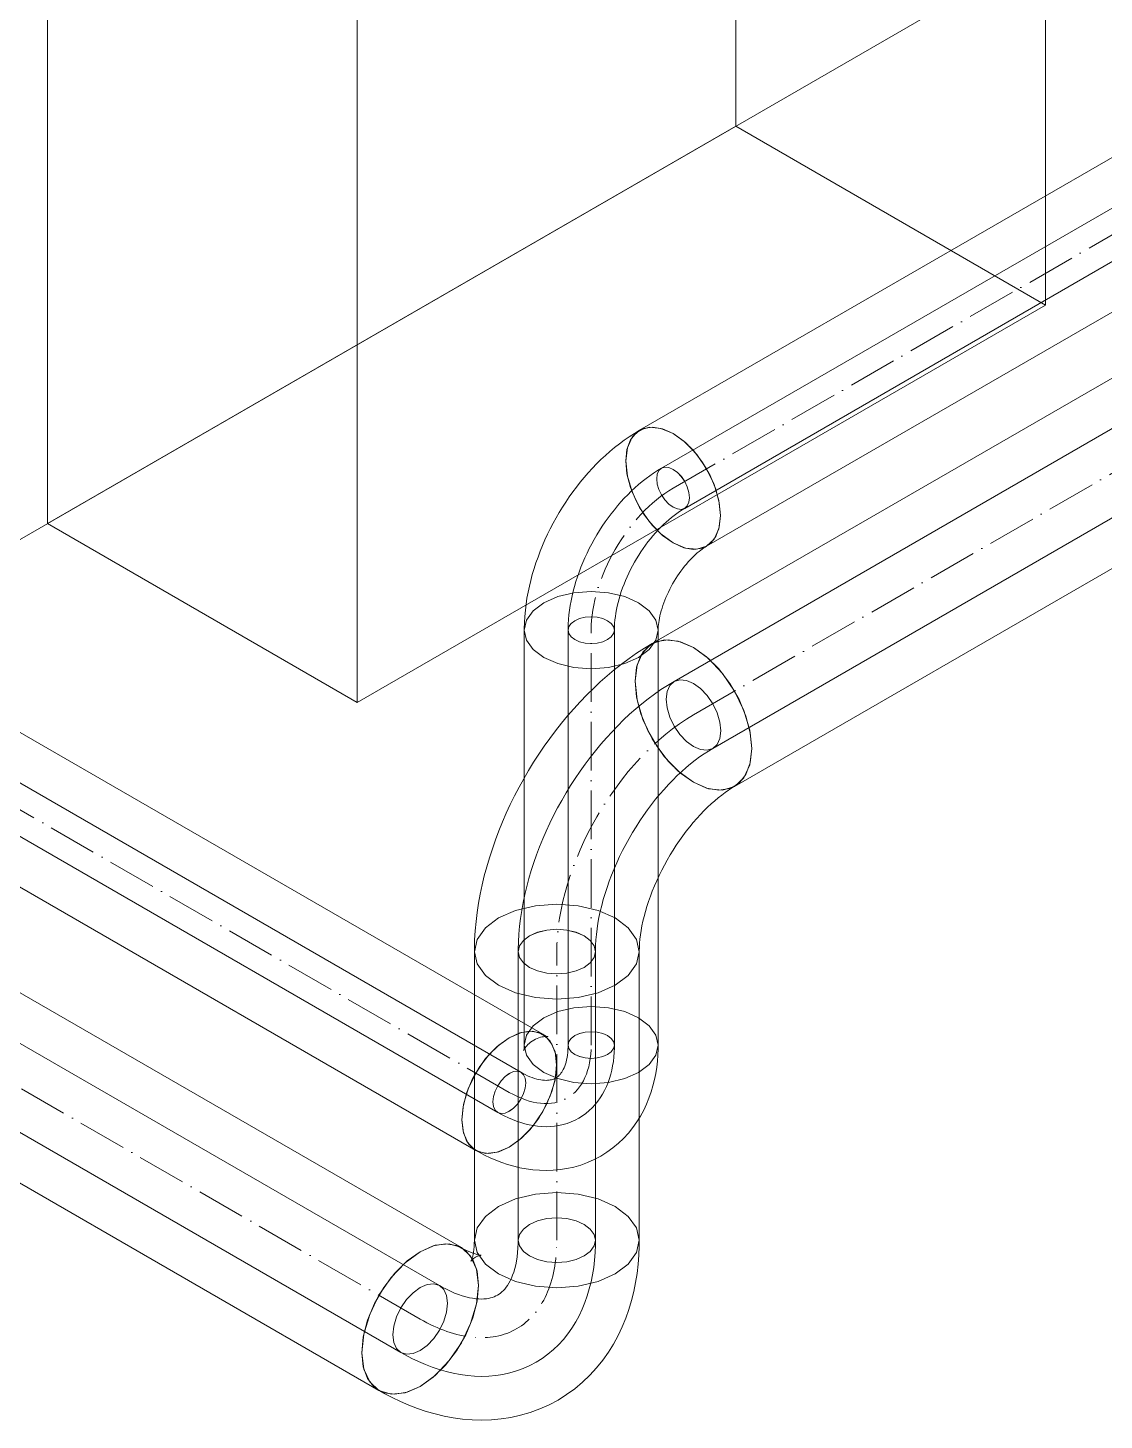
# Model space of a CAD drawing. Header units: millimetres. Extents: x -88595 to 880822, y -1054509 to -148035.
# Drawn here: x 380872.8 to 381094, y -315981.2 to -315695.2 of the extents above; entities that cross this region are included whole.
import ezdxf

# ---------------------------------------------------------------- set-up
doc = ezdxf.new("R2010")
doc.units = ezdxf.units.MM
doc.linetypes.add('$12$ADSK_Осевая', pattern=[14, 10, -2, 0, -2])
doc.linetypes.add('$13$ADSK_Осевая', pattern=[14, 10, -2, 0, -2])
for name, color, linetype, lineweight in [('Изоляция', 7, 'Continuous', 18), ('Оборудование', 7, 'Continuous', 18), ('Трубопровод', 7, 'Continuous', 18), ('Трубопроводы', 7, 'Continuous', 18)]:
    doc.layers.add(name, color=color, linetype=linetype, lineweight=lineweight)

# ---------------------------------------------------------------- blocks, each defined once
blk = doc.blocks.new('$0$ADSK_Канальный блок кондиционера1 - AD242MJERAB-3267365-В_ОВ3_3')
at = {"layer": 'Оборудование'}
for p, q in [((18448.83, 12254.2), (18448.83, 12458.32)), ((18512.47, 12217.46), (18512.47, 12421.58)), ((18307.41, 12376.67), (18307.41, 12172.55)), ((18371.05, 12135.81), (18371.05, 12339.93)), ((18510.35, 12289.72), (18017.5, 12005.17)), ((18307.41, 12172.55), (18448.83, 12254.2)), ((18448.83, 12254.2), (18512.47, 12217.46)), ((18512.47, 12217.46), (18371.05, 12135.81)), ((18371.05, 12135.81), (18307.41, 12172.55))]:
    blk.add_line(p, q, dxfattribs=at)
blk = doc.blocks.new('$0$ADSK_МедьПайка_Отвод-гнутая труба - Отвод _гнутая труба_-V80-В_ОВ3_3')
at = {"layer": 'Трубопроводы', "color": 190, "true_color": 0x8000ff}
for points in [[(26890.58, 7301.29, 0), (26889.77, 7300.8, 0), (26888.96, 7300.28, 0), (26888.17, 7299.73, 0), (26887.39, 7299.15, 0), (26886.62, 7298.55, 0), (26885.85, 7297.91, 0), (26885.11, 7297.25, 0), (26884.37, 7296.56, 0), (26883.64, 7295.84, 0), (26882.93, 7295.11, 0), (26882.24, 7294.35, 0), (26881.56, 7293.56, 0), (26880.89, 7292.76, 0), (26880.24, 7291.94, 0), (26879.61, 7291.1, 0), (26879, 7290.24, 0), (26878.41, 7289.36, 0), (26877.83, 7288.47, 0), (26877.28, 7287.57, 0), (26876.74, 7286.65, 0), (26876.23, 7285.72, 0), (26875.74, 7284.78, 0), (26875.27, 7283.83, 0), (26874.83, 7282.87, 0), (26874.41, 7281.9, 0), (26874.01, 7280.93, 0), (26873.64, 7279.96, 0), (26873.3, 7278.98, 0), (26872.98, 7278, 0), (26872.69, 7277.01, 0), (26872.43, 7276.03, 0), (26872.19, 7275.04, 0), (26871.99, 7274.06, 0), (26871.81, 7273.09, 0), (26871.66, 7272.11, 0), (26871.54, 7271.14, 0), (26871.45, 7270.18, 0), (26871.4, 7269.22, 0), (26871.37, 7268.27, 0), (26871.37, 7268.02, 0)], [(26892.96, 7293.28, 0), (26892.09, 7293.92, 0), (26891.28, 7294.77, 0), (26890.58, 7295.79, 0), (26890.04, 7296.91, 0), (26889.71, 7298.04, 0), (26889.59, 7299.11, 0), (26889.71, 7300.05, 0), (26890.04, 7300.79, 0), (26890.58, 7301.29, 0), (26891.28, 7301.5, 0), (26892.09, 7301.42, 0), (26892.96, 7301.05, 0)], [(26892.96, 7301.05, 0), (26893.83, 7300.42, 0), (26894.64, 7299.56, 0), (26895.34, 7298.54, 0), (26895.87, 7297.43, 0), (26896.21, 7296.3, 0), (26896.32, 7295.22, 0), (26896.21, 7294.28, 0), (26895.87, 7293.54, 0), (26895.34, 7293.05, 0), (26894.64, 7292.83, 0), (26893.83, 7292.91, 0), (26892.96, 7293.28, 0)], [(26895.34, 7293.05, 0), (26894.8, 7292.72, 0), (26894.26, 7292.37, 0), (26893.72, 7292, 0), (26893.17, 7291.59, 0), (26892.61, 7291.15, 0), (26892.06, 7290.69, 0), (26891.51, 7290.2, 0), (26890.96, 7289.69, 0), (26890.42, 7289.15, 0), (26889.88, 7288.59, 0), (26889.34, 7288.01, 0), (26888.82, 7287.4, 0), (26888.3, 7286.78, 0), (26887.79, 7286.14, 0), (26887.3, 7285.48, 0), (26886.82, 7284.8, 0), (26886.35, 7284.11, 0), (26885.89, 7283.4, 0), (26885.45, 7282.69, 0), (26885.03, 7281.96, 0), (26884.62, 7281.22, 0), (26884.23, 7280.48, 0), (26883.86, 7279.73, 0), (26883.51, 7278.97, 0), (26883.18, 7278.21, 0), (26882.87, 7277.45, 0), (26882.59, 7276.69, 0), (26882.32, 7275.93, 0), (26882.08, 7275.18, 0), (26881.85, 7274.43, 0), (26881.66, 7273.69, 0), (26881.48, 7272.95, 0), (26881.33, 7272.23, 0), (26881.2, 7271.51, 0), (26881.09, 7270.81, 0), (26881.01, 7270.13, 0), (26880.95, 7269.46, 0), (26880.91, 7268.81, 0), (26880.89, 7268.18, 0), (26880.89, 7268.02, 0)], [(26872.76, 7266.08, 0), (26872.01, 7266.64, 0), (26871.53, 7267.31, 0), (26871.37, 7268.02, 0), (26871.53, 7268.73, 0), (26872.01, 7269.39, 0), (26872.76, 7269.96, 0), (26873.75, 7270.4, 0), (26874.9, 7270.67, 0), (26876.13, 7270.77, 0), (26877.36, 7270.67, 0), (26878.51, 7270.4, 0), (26879.5, 7269.96, 0)], [(26879.5, 7269.96, 0), (26880.25, 7269.39, 0), (26880.73, 7268.73, 0), (26880.89, 7268.02, 0), (26880.73, 7267.31, 0), (26880.25, 7266.64, 0), (26879.5, 7266.08, 0), (26878.51, 7265.64, 0), (26877.36, 7265.36, 0), (26876.13, 7265.27, 0), (26874.9, 7265.36, 0), (26873.75, 7265.64, 0), (26872.76, 7266.08, 0)]]:
    blk.add_polyline3d(points, dxfattribs=at)
blk = doc.blocks.new('$0$ADSK_МедьПайка_Отвод-гнутая труба - Отвод _гнутая труба_-V81-В_ОВ3_3')
at = {"layer": 'Трубопроводы', "color": 134, "true_color": 0x00a6a6}
for points in [[(26882.55, 7263.59, 0), (26881.2, 7262.77, 0), (26879.86, 7261.91, 0), (26878.54, 7260.99, 0), (26877.23, 7260.02, 0), (26875.94, 7259.01, 0), (26874.67, 7257.95, 0), (26873.42, 7256.84, 0), (26872.19, 7255.69, 0), (26870.99, 7254.5, 0), (26869.8, 7253.27, 0), (26868.64, 7252, 0), (26867.51, 7250.7, 0), (26866.4, 7249.36, 0), (26865.32, 7247.99, 0), (26864.26, 7246.58, 0), (26863.24, 7245.15, 0), (26862.25, 7243.69, 0), (26861.29, 7242.2, 0), (26860.37, 7240.7, 0), (26859.48, 7239.16, 0), (26858.62, 7237.61, 0), (26857.8, 7236.04, 0), (26857.02, 7234.46, 0), (26856.28, 7232.86, 0), (26855.58, 7231.25, 0), (26854.92, 7229.63, 0), (26854.31, 7228, 0), (26853.73, 7226.37, 0), (26853.2, 7224.73, 0), (26852.72, 7223.09, 0), (26852.28, 7221.45, 0), (26851.88, 7219.81, 0), (26851.54, 7218.17, 0), (26851.24, 7216.54, 0), (26850.99, 7214.91, 0), (26850.8, 7213.3, 0), (26850.65, 7211.69, 0), (26850.56, 7210.09, 0), (26850.51, 7208.51, 0), (26850.51, 7208.09, 0)], [(26886.52, 7250.23, 0), (26885.07, 7251.29, 0), (26883.72, 7252.72, 0), (26882.55, 7254.42, 0), (26881.66, 7256.28, 0), (26881.1, 7258.16, 0), (26880.91, 7259.95, 0), (26881.1, 7261.52, 0), (26881.66, 7262.76, 0), (26882.55, 7263.59, 0), (26883.72, 7263.95, 0), (26885.07, 7263.81, 0), (26886.52, 7263.19, 0)], [(26886.52, 7263.19, 0), (26887.98, 7262.13, 0), (26889.33, 7260.7, 0), (26890.49, 7259, 0), (26891.39, 7257.14, 0), (26891.95, 7255.26, 0), (26892.14, 7253.47, 0), (26891.95, 7251.9, 0), (26891.39, 7250.66, 0), (26890.49, 7249.83, 0), (26889.33, 7249.47, 0), (26887.98, 7249.61, 0), (26886.52, 7250.23, 0)], [(26890.49, 7249.83, 0), (26889.6, 7249.3, 0), (26888.7, 7248.71, 0), (26887.79, 7248.08, 0), (26886.87, 7247.4, 0), (26885.95, 7246.68, 0), (26885.03, 7245.91, 0), (26884.11, 7245.09, 0), (26883.19, 7244.24, 0), (26882.28, 7243.34, 0), (26881.38, 7242.41, 0), (26880.49, 7241.43, 0), (26879.61, 7240.43, 0), (26878.75, 7239.38, 0), (26877.91, 7238.31, 0), (26877.08, 7237.21, 0), (26876.28, 7236.08, 0), (26875.49, 7234.93, 0), (26874.73, 7233.75, 0), (26874, 7232.55, 0), (26873.3, 7231.34, 0), (26872.62, 7230.11, 0), (26871.97, 7228.87, 0), (26871.35, 7227.62, 0), (26870.77, 7226.36, 0), (26870.22, 7225.09, 0), (26869.7, 7223.82, 0), (26869.22, 7222.55, 0), (26868.78, 7221.29, 0), (26868.37, 7220.03, 0), (26868, 7218.78, 0), (26867.67, 7217.54, 0), (26867.38, 7216.32, 0), (26867.12, 7215.11, 0), (26866.9, 7213.92, 0), (26866.73, 7212.75, 0), (26866.59, 7211.61, 0), (26866.48, 7210.5, 0), (26866.42, 7209.41, 0), (26866.39, 7208.36, 0), (26866.39, 7208.09, 0)], [(26852.84, 7204.85, 0), (26851.58, 7205.8, 0), (26850.78, 7206.9, 0), (26850.51, 7208.09, 0), (26850.78, 7209.27, 0), (26851.58, 7210.38, 0), (26852.84, 7211.33, 0), (26854.48, 7212.06, 0), (26856.4, 7212.52, 0), (26858.45, 7212.67, 0), (26860.51, 7212.52, 0), (26862.42, 7212.06, 0), (26864.07, 7211.33, 0)], [(26864.07, 7211.33, 0), (26865.33, 7210.38, 0), (26866.12, 7209.27, 0), (26866.39, 7208.09, 0), (26866.12, 7206.9, 0), (26865.33, 7205.8, 0), (26864.07, 7204.85, 0), (26862.42, 7204.12, 0), (26860.51, 7203.66, 0), (26858.45, 7203.5, 0), (26856.4, 7203.66, 0), (26854.48, 7204.12, 0), (26852.84, 7204.85, 0)]]:
    blk.add_polyline3d(points, dxfattribs=at)
blk = doc.blocks.new('$0$ADSK_МедьПайка_Отвод-гнутая труба - Отвод _гнутая труба_-V82-В_ОВ3_3')
at = {"layer": 'Трубопроводы', "color": 190, "true_color": 0x8000ff}
for points in [[(22891.75, 14708.74, 0), (22891, 14708.17, 0), (22890.52, 14707.5, 0), (22890.36, 14706.79, 0), (22890.52, 14706.08, 0), (22891, 14705.42, 0), (22891.75, 14704.85, 0), (22892.74, 14704.41, 0), (22893.89, 14704.14, 0), (22895.12, 14704.04, 0), (22896.35, 14704.14, 0), (22897.5, 14704.41, 0), (22898.48, 14704.85, 0)], [(22898.48, 14704.85, 0), (22899.24, 14705.42, 0), (22899.72, 14706.08, 0), (22899.88, 14706.79, 0), (22899.72, 14707.5, 0), (22899.24, 14708.17, 0), (22898.48, 14708.74, 0), (22897.5, 14709.17, 0), (22896.35, 14709.45, 0), (22895.12, 14709.54, 0), (22893.89, 14709.45, 0), (22892.74, 14709.17, 0), (22891.75, 14708.74, 0)], [(22887.81, 14700.02, 0), (22888, 14700.14, 0), (22888.18, 14700.27, 0), (22888.36, 14700.42, 0), (22888.53, 14700.58, 0), (22888.7, 14700.77, 0), (22888.88, 14700.99, 0), (22889.05, 14701.23, 0), (22889.21, 14701.5, 0), (22889.37, 14701.79, 0), (22889.53, 14702.12, 0), (22889.67, 14702.48, 0), (22889.81, 14702.87, 0), (22889.94, 14703.29, 0), (22890.05, 14703.74, 0), (22890.14, 14704.22, 0), (22890.22, 14704.72, 0), (22890.29, 14705.26, 0), (22890.33, 14705.82, 0), (22890.35, 14706.41, 0), (22890.36, 14706.79, 0)], [(22892.57, 14691.77, 0), (22893.31, 14692.24, 0), (22894.03, 14692.76, 0), (22894.7, 14693.32, 0), (22895.33, 14693.93, 0), (22895.93, 14694.57, 0), (22896.48, 14695.25, 0), (22896.98, 14695.97, 0), (22897.44, 14696.71, 0), (22897.86, 14697.49, 0), (22898.24, 14698.28, 0), (22898.57, 14699.1, 0), (22898.87, 14699.93, 0), (22899.12, 14700.78, 0), (22899.34, 14701.65, 0), (22899.51, 14702.54, 0), (22899.66, 14703.43, 0), (22899.76, 14704.34, 0), (22899.83, 14705.26, 0), (22899.87, 14706.2, 0), (22899.88, 14706.79, 0)], [(22878.29, 14693.19, 0), (22877.42, 14692.82, 0), (22876.61, 14692.74, 0), (22875.91, 14692.95, 0), (22875.37, 14693.45, 0), (22875.04, 14694.19, 0), (22874.92, 14695.13, 0), (22875.04, 14696.2, 0), (22875.37, 14697.34, 0), (22875.91, 14698.45, 0), (22876.61, 14699.47, 0), (22877.42, 14700.33, 0), (22878.29, 14700.96, 0)], [(22878.29, 14700.96, 0), (22879.16, 14701.33, 0), (22879.97, 14701.41, 0), (22880.67, 14701.2, 0), (22881.2, 14700.7, 0), (22881.54, 14699.96, 0), (22881.65, 14699.02, 0), (22881.54, 14697.95, 0), (22881.2, 14696.82, 0), (22880.67, 14695.7, 0), (22879.97, 14694.68, 0), (22879.16, 14693.82, 0), (22878.29, 14693.19, 0)], [(22887.81, 14700.02, 0), (22887.61, 14699.92, 0), (22887.41, 14699.82, 0), (22887.19, 14699.74, 0), (22886.96, 14699.68, 0), (22886.71, 14699.62, 0), (22886.44, 14699.58, 0), (22886.14, 14699.55, 0), (22885.83, 14699.54, 0), (22885.49, 14699.55, 0), (22885.13, 14699.58, 0), (22884.75, 14699.63, 0), (22884.34, 14699.71, 0), (22883.92, 14699.81, 0), (22883.47, 14699.94, 0), (22883.01, 14700.1, 0), (22882.53, 14700.28, 0), (22882.03, 14700.49, 0), (22881.52, 14700.74, 0), (22881, 14701.01, 0), (22880.67, 14701.2, 0)], [(22892.57, 14691.77, 0), (22891.79, 14691.36, 0), (22890.99, 14691, 0), (22890.17, 14690.7, 0), (22889.32, 14690.45, 0), (22888.47, 14690.27, 0), (22887.6, 14690.13, 0), (22886.73, 14690.05, 0), (22885.85, 14690.02, 0), (22884.98, 14690.05, 0), (22884.1, 14690.12, 0), (22883.23, 14690.24, 0), (22882.36, 14690.4, 0), (22881.49, 14690.6, 0), (22880.63, 14690.85, 0), (22879.78, 14691.14, 0), (22878.93, 14691.47, 0), (22878.09, 14691.83, 0), (22877.25, 14692.23, 0), (22876.43, 14692.66, 0), (22875.91, 14692.95, 0)]]:
    blk.add_polyline3d(points, dxfattribs=at)
blk = doc.blocks.new('$0$ADSK_МедьПайка_Отвод-гнутая труба - Отвод _гнутая труба_-V83-В_ОВ3_3')
at = {"layer": 'Трубопроводы', "color": 134, "true_color": 0x00a6a6}
for points in [[(22822.95, 14704.29, 0), (22824.21, 14705.23, 0), (22825.01, 14706.34, 0), (22825.28, 14707.53, 0), (22825.01, 14708.71, 0), (22824.21, 14709.82, 0), (22822.95, 14710.77, 0), (22821.31, 14711.5, 0), (22819.39, 14711.95, 0), (22817.34, 14712.11, 0), (22815.28, 14711.95, 0), (22813.37, 14711.5, 0), (22811.72, 14710.77, 0)], [(22811.72, 14710.77, 0), (22810.46, 14709.82, 0), (22809.67, 14708.71, 0), (22809.4, 14707.53, 0), (22809.67, 14706.34, 0), (22810.46, 14705.23, 0), (22811.72, 14704.29, 0), (22813.37, 14703.56, 0), (22815.28, 14703.1, 0), (22817.34, 14702.94, 0), (22819.39, 14703.1, 0), (22821.31, 14703.56, 0), (22822.95, 14704.29, 0)], [(22805.14, 14696.23, 0), (22805.46, 14696.42, 0), (22805.76, 14696.64, 0), (22806.06, 14696.89, 0), (22806.35, 14697.17, 0), (22806.64, 14697.49, 0), (22806.92, 14697.84, 0), (22807.21, 14698.24, 0), (22807.48, 14698.69, 0), (22807.75, 14699.19, 0), (22808.01, 14699.73, 0), (22808.26, 14700.33, 0), (22808.48, 14700.98, 0), (22808.69, 14701.68, 0), (22808.88, 14702.43, 0), (22809.04, 14703.23, 0), (22809.17, 14704.08, 0), (22809.28, 14704.97, 0), (22809.35, 14705.91, 0), (22809.39, 14706.89, 0), (22809.4, 14707.53, 0)], [(22813.08, 14682.48, 0), (22814.33, 14683.25, 0), (22815.51, 14684.11, 0), (22816.64, 14685.05, 0), (22817.7, 14686.06, 0), (22818.69, 14687.14, 0), (22819.6, 14688.28, 0), (22820.45, 14689.47, 0), (22821.22, 14690.72, 0), (22821.92, 14692, 0), (22822.54, 14693.33, 0), (22823.1, 14694.69, 0), (22823.59, 14696.08, 0), (22824.01, 14697.51, 0), (22824.37, 14698.95, 0), (22824.67, 14700.43, 0), (22824.91, 14701.93, 0), (22825.08, 14703.44, 0), (22825.2, 14704.98, 0), (22825.27, 14706.53, 0), (22825.28, 14707.53, 0)], [(22789.26, 14684.84, 0), (22787.81, 14684.22, 0), (22786.46, 14684.08, 0), (22785.29, 14684.44, 0), (22784.4, 14685.27, 0), (22783.84, 14686.51, 0), (22783.65, 14688.08, 0), (22783.84, 14689.87, 0), (22784.4, 14691.75, 0), (22785.29, 14693.61, 0), (22786.46, 14695.31, 0), (22787.81, 14696.74, 0), (22789.26, 14697.8, 0)], [(22789.26, 14697.8, 0), (22790.72, 14698.42, 0), (22792.07, 14698.55, 0), (22793.23, 14698.2, 0), (22794.13, 14697.37, 0), (22794.69, 14696.13, 0), (22794.88, 14694.56, 0), (22794.69, 14692.77, 0), (22794.13, 14690.89, 0), (22793.23, 14689.03, 0), (22792.07, 14687.33, 0), (22790.72, 14685.9, 0), (22789.26, 14684.84, 0)], [(22805.14, 14696.23, 0), (22804.82, 14696.06, 0), (22804.48, 14695.9, 0), (22804.11, 14695.77, 0), (22803.73, 14695.66, 0), (22803.31, 14695.56, 0), (22802.86, 14695.49, 0), (22802.37, 14695.45, 0), (22801.84, 14695.43, 0), (22801.28, 14695.45, 0), (22800.68, 14695.5, 0), (22800.04, 14695.58, 0), (22799.36, 14695.71, 0), (22798.65, 14695.88, 0), (22797.91, 14696.1, 0), (22797.13, 14696.36, 0), (22796.33, 14696.66, 0), (22795.51, 14697.02, 0), (22794.66, 14697.43, 0), (22793.79, 14697.88, 0), (22793.23, 14698.2, 0)], [(22813.08, 14682.48, 0), (22811.79, 14681.79, 0), (22810.45, 14681.19, 0), (22809.08, 14680.69, 0), (22807.67, 14680.28, 0), (22806.24, 14679.96, 0), (22804.8, 14679.73, 0), (22803.34, 14679.6, 0), (22801.88, 14679.55, 0), (22800.42, 14679.59, 0), (22798.96, 14679.71, 0), (22797.5, 14679.91, 0), (22796.05, 14680.18, 0), (22794.6, 14680.53, 0), (22793.17, 14680.94, 0), (22791.74, 14681.42, 0), (22790.33, 14681.96, 0), (22788.93, 14682.57, 0), (22787.54, 14683.23, 0), (22786.16, 14683.96, 0), (22785.29, 14684.44, 0)]]:
    blk.add_polyline3d(points, dxfattribs=at)

msp = doc.modelspace()

# ---------------------------------------------------------------- linework, layer by layer
at = {"layer": 'Изоляция', "color": 190, "true_color": 0x8000ff}
for p, q in [((382048.84, -315171.44), (380998.54, -315777.83)), ((381012.3, -315801.66), (382063.2, -315194.92)), ((380978.64, -315901.93), (380766.37, -315779.38)), ((380752.61, -315803.21), (380964.88, -315925.77)), ((380974.83, -315818.89), (380974.83, -315904.13)), ((381002.35, -315904.13), (381002.35, -315818.89))]:
    msp.add_line(p, q, dxfattribs=at)
at = {"layer": 'Изоляция', "color": 134, "true_color": 0x00a6a6}
for p, q in [((382121.06, -315175.06), (381001.12, -315821.65)), ((381018.06, -315851), (382139.59, -315203.48)), ((380961.92, -315945.76), (380717.76, -315804.79)), ((380700.82, -315834.13), (380944.98, -315975.1)), ((380964.58, -315884.95), (380964.58, -315944.22)), ((380998.46, -315944.22), (380998.46, -315884.95))]:
    msp.add_line(p, q, dxfattribs=at)
at = {"layer": 'Изоляция', "color": 190, "true_color": 0x8000ff}
for points in [[(380995.69, -315784.13, 0), (380995.94, -315781.77, 0), (380996.66, -315779.81, 0), (380997.82, -315778.35, 0), (380999.36, -315777.46, 0), (381001.2, -315777.18, 0), (381003.26, -315777.54, 0), (381005.42, -315778.51, 0)], [(381005.42, -315778.51, 0), (381002.9, -315777.44, 0), (381000.56, -315777.21, 0), (380998.54, -315777.83, 0), (380997, -315779.26, 0), (380996.02, -315781.41, 0), (380995.69, -315784.13, 0)], [(380998.54, -315777.83, 0), (380997.47, -315778.47, 0), (380996.42, -315779.15, 0), (380995.39, -315779.86, 0), (380994.39, -315780.6, 0), (380993.41, -315781.38, 0), (380992.45, -315782.18, 0), (380991.51, -315783.01, 0), (380990.6, -315783.86, 0), (380989.71, -315784.74, 0), (380988.84, -315785.65, 0), (380987.99, -315786.57, 0), (380987.16, -315787.52, 0), (380986.35, -315788.5, 0), (380985.57, -315789.49, 0), (380984.81, -315790.5, 0), (380984.08, -315791.53, 0), (380983.37, -315792.58, 0), (380982.68, -315793.65, 0), (380982.01, -315794.73, 0), (380981.38, -315795.83, 0), (380980.76, -315796.94, 0), (380980.18, -315798.07, 0), (380979.62, -315799.2, 0), (380979.08, -315800.35, 0), (380978.58, -315801.51, 0), (380978.1, -315802.69, 0), (380977.66, -315803.87, 0), (380977.24, -315805.06, 0), (380976.85, -315806.25, 0), (380976.49, -315807.46, 0), (380976.17, -315808.67, 0), (380975.88, -315809.89, 0), (380975.62, -315811.11, 0), (380975.39, -315812.34, 0), (380975.21, -315813.57, 0), (380975.06, -315814.81, 0), (380974.94, -315816.06, 0), (380974.87, -315817.3, 0), (380974.84, -315818.55, 0), (380974.83, -315818.89, 0)], [(381015.15, -315795.36, 0), (381014.82, -315792.26, 0), (381013.85, -315788.99, 0), (381012.3, -315785.77, 0), (381010.29, -315782.82, 0), (381007.94, -315780.35, 0), (381005.42, -315778.51, 0)], [(381005.42, -315778.51, 0), (381007.59, -315780.04, 0), (381009.65, -315782.06, 0), (381011.49, -315784.46, 0), (381013.03, -315787.13, 0), (381014.19, -315789.93, 0), (381014.91, -315792.72, 0), (381015.15, -315795.36, 0)], [(380995.69, -315784.13, 0), (380996.02, -315787.23, 0), (380997, -315790.5, 0), (380998.54, -315793.72, 0), (381000.56, -315796.66, 0), (381002.9, -315799.14, 0), (381005.42, -315800.98, 0)], [(381005.42, -315800.98, 0), (381003.26, -315799.45, 0), (381001.2, -315797.43, 0), (380999.35, -315795.02, 0), (380997.81, -315792.35, 0), (380996.66, -315789.56, 0), (380995.94, -315786.77, 0), (380995.69, -315784.13, 0)], [(381005.42, -315800.98, 0), (381007.94, -315802.05, 0), (381010.29, -315802.28, 0), (381012.3, -315801.66, 0), (381013.85, -315800.23, 0), (381014.82, -315798.08, 0), (381015.15, -315795.36, 0)], [(381015.15, -315795.36, 0), (381014.91, -315797.72, 0), (381014.19, -315799.68, 0), (381013.03, -315801.14, 0), (381011.49, -315802.03, 0), (381009.64, -315802.3, 0), (381007.59, -315801.95, 0), (381005.42, -315800.98, 0)], [(381012.3, -315801.66, 0), (381012.03, -315801.82, 0), (381011.74, -315802.01, 0), (381011.42, -315802.23, 0), (381011.09, -315802.48, 0), (381010.75, -315802.75, 0), (381010.39, -315803.04, 0), (381010.03, -315803.37, 0), (381009.66, -315803.71, 0), (381009.28, -315804.08, 0), (381008.9, -315804.48, 0), (381008.52, -315804.89, 0), (381008.14, -315805.33, 0), (381007.77, -315805.78, 0), (381007.39, -315806.26, 0), (381007.03, -315806.75, 0), (381006.67, -315807.25, 0), (381006.32, -315807.77, 0), (381005.97, -315808.3, 0), (381005.64, -315808.84, 0), (381005.32, -315809.39, 0), (381005.02, -315809.94, 0), (381004.73, -315810.5, 0), (381004.45, -315811.06, 0), (381004.19, -315811.63, 0), (381003.94, -315812.19, 0), (381003.72, -315812.75, 0), (381003.51, -315813.31, 0), (381003.31, -315813.86, 0), (381003.14, -315814.4, 0), (381002.98, -315814.92, 0), (381002.84, -315815.44, 0), (381002.72, -315815.94, 0), (381002.62, -315816.42, 0), (381002.54, -315816.88, 0), (381002.47, -315817.32, 0), (381002.42, -315817.74, 0), (381002.38, -315818.13, 0), (381002.36, -315818.48, 0), (381002.35, -315818.81, 0), (381002.35, -315818.89, 0)], [(380998.32, -315813.28, 0), (380995.47, -315812.01, 0), (380992.15, -315811.22, 0), (380988.59, -315810.95, 0), (380985.03, -315811.22, 0), (380981.71, -315812.01, 0), (380978.86, -315813.28, 0)], [(380978.86, -315813.28, 0), (380981.71, -315812.01, 0), (380985.03, -315811.22, 0), (380988.59, -315810.95, 0), (380992.15, -315811.22, 0), (380995.47, -315812.01, 0), (380998.32, -315813.28, 0)], [(380978.86, -315813.28, 0), (380976.68, -315814.92, 0), (380975.3, -315816.84, 0), (380974.83, -315818.89, 0), (380975.3, -315820.95, 0), (380976.68, -315822.86, 0), (380978.86, -315824.51, 0)], [(380978.86, -315824.51, 0), (380976.68, -315822.86, 0), (380975.3, -315820.95, 0), (380974.83, -315818.89, 0), (380975.3, -315816.84, 0), (380976.68, -315814.92, 0), (380978.86, -315813.28, 0)], [(380998.32, -315824.51, 0), (381000.51, -315822.86, 0), (381001.88, -315820.95, 0), (381002.35, -315818.89, 0), (381001.88, -315816.84, 0), (381000.51, -315814.92, 0), (380998.32, -315813.28, 0)], [(380998.32, -315813.28, 0), (381000.51, -315814.92, 0), (381001.88, -315816.84, 0), (381002.35, -315818.89, 0), (381001.88, -315820.95, 0), (381000.51, -315822.86, 0), (380998.32, -315824.51, 0)], [(380978.86, -315824.51, 0), (380981.71, -315825.77, 0), (380985.03, -315826.57, 0), (380988.59, -315826.84, 0), (380992.15, -315826.57, 0), (380995.47, -315825.77, 0), (380998.32, -315824.51, 0)], [(380998.32, -315824.51, 0), (380995.47, -315825.77, 0), (380992.15, -315826.57, 0), (380988.59, -315826.84, 0), (380985.03, -315826.57, 0), (380981.71, -315825.77, 0), (380978.86, -315824.51, 0)], [(380978.86, -315898.52, 0), (380981.71, -315897.25, 0), (380985.03, -315896.46, 0), (380988.59, -315896.19, 0), (380992.15, -315896.46, 0), (380995.47, -315897.25, 0), (380998.32, -315898.52, 0)], [(380998.32, -315898.52, 0), (380995.47, -315897.25, 0), (380992.15, -315896.46, 0), (380988.59, -315896.19, 0), (380985.03, -315896.46, 0), (380981.71, -315897.25, 0), (380978.86, -315898.52, 0)], [(380978.86, -315909.75, 0), (380976.68, -315908.11, 0), (380975.3, -315906.19, 0), (380974.83, -315904.13, 0), (380975.3, -315902.08, 0), (380976.68, -315900.16, 0), (380978.86, -315898.52, 0)], [(380978.86, -315898.52, 0), (380976.68, -315900.16, 0), (380975.3, -315902.08, 0), (380974.83, -315904.13, 0), (380975.3, -315906.19, 0), (380976.68, -315908.11, 0), (380978.86, -315909.75, 0)], [(380998.32, -315898.52, 0), (381000.51, -315900.16, 0), (381001.88, -315902.08, 0), (381002.35, -315904.13, 0), (381001.88, -315906.19, 0), (381000.51, -315908.11, 0), (380998.32, -315909.75, 0)], [(380998.32, -315909.75, 0), (381000.51, -315908.11, 0), (381001.88, -315906.19, 0), (381002.35, -315904.13, 0), (381001.88, -315902.08, 0), (381000.51, -315900.16, 0), (380998.32, -315898.52, 0)], [(380971.76, -315902.62, 0), (380969.25, -315904.45, 0), (380966.9, -315906.93, 0), (380964.88, -315909.88, 0), (380963.34, -315913.1, 0), (380962.37, -315916.37, 0), (380962.03, -315919.47, 0)], [(380962.03, -315919.47, 0), (380962.28, -315916.83, 0), (380963, -315914.04, 0), (380964.16, -315911.24, 0), (380965.7, -315908.57, 0), (380967.54, -315906.16, 0), (380969.6, -315904.15, 0), (380971.76, -315902.62, 0)], [(380971.76, -315902.62, 0), (380973.93, -315901.65, 0), (380975.99, -315901.29, 0), (380977.83, -315901.57, 0), (380979.37, -315902.46, 0), (380980.53, -315903.92, 0), (380981.25, -315905.88, 0), (380981.49, -315908.23, 0)], [(380981.49, -315908.23, 0), (380981.16, -315905.52, 0), (380980.19, -315903.37, 0), (380978.64, -315901.93, 0), (380976.63, -315901.31, 0), (380974.28, -315901.55, 0), (380971.76, -315902.62, 0)], [(380976.78, -315903.11, 0), (380976.44, -315903.33, 0), (380976.12, -315903.56, 0), (380975.83, -315903.8, 0), (380975.57, -315904.05, 0), (380975.35, -315904.29, 0), (380975.17, -315904.52, 0), (380975.02, -315904.73, 0), (380974.9, -315904.91, 0), (380974.82, -315905.06, 0), (380974.77, -315905.18, 0), (380974.74, -315905.25, 0), (380974.73, -315905.29, 0)], [(380976.78, -315903.11, 0), (380977.14, -315902.92, 0), (380977.5, -315902.76, 0), (380977.86, -315902.63, 0), (380978.2, -315902.53, 0), (380978.52, -315902.46, 0), (380978.81, -315902.42, 0), (380979.07, -315902.39, 0), (380979.28, -315902.38, 0), (380979.45, -315902.39, 0), (380979.58, -315902.4, 0), (380979.66, -315902.41, 0), (380979.7, -315902.42, 0)], [(380979.7, -315902.42, 0), (380979.67, -315902.41, 0), (380979.61, -315902.39, 0), (380979.51, -315902.35, 0), (380979.36, -315902.3, 0), (380979.19, -315902.22, 0), (380978.98, -315902.12, 0), (380978.74, -315901.99, 0), (380978.64, -315901.93, 0)], [(380974.72, -315905.29, 0), (380974.73, -315905.27, 0), (380974.75, -315905.2, 0), (380974.77, -315905.09, 0), (380974.79, -315904.94, 0), (380974.81, -315904.75, 0), (380974.82, -315904.51, 0), (380974.83, -315904.25, 0), (380974.83, -315904.13, 0)], [(380990.54, -315926.95, 0), (380991.82, -315926.15, 0), (380993.03, -315925.27, 0), (380994.17, -315924.32, 0), (380995.24, -315923.3, 0), (380996.23, -315922.22, 0), (380997.14, -315921.09, 0), (380997.96, -315919.93, 0), (380998.7, -315918.73, 0), (380999.37, -315917.51, 0), (380999.95, -315916.28, 0), (381000.46, -315915.03, 0), (381000.9, -315913.77, 0), (381001.28, -315912.51, 0), (381001.59, -315911.24, 0), (381001.85, -315909.98, 0), (381002.05, -315908.71, 0), (381002.2, -315907.45, 0), (381002.29, -315906.19, 0), (381002.34, -315904.93, 0), (381002.35, -315904.13, 0)], [(380971.76, -315925.09, 0), (380974.28, -315923.25, 0), (380976.63, -315920.77, 0), (380978.64, -315917.82, 0), (380980.19, -315914.6, 0), (380981.16, -315911.33, 0), (380981.49, -315908.23, 0)], [(380981.49, -315908.23, 0), (380981.25, -315910.88, 0), (380980.53, -315913.67, 0), (380979.37, -315916.47, 0), (380977.83, -315919.13, 0), (380975.98, -315921.54, 0), (380973.93, -315923.56, 0), (380971.76, -315925.09, 0)], [(380998.32, -315909.75, 0), (380995.47, -315911.01, 0), (380992.15, -315911.81, 0), (380988.59, -315912.08, 0), (380985.03, -315911.81, 0), (380981.71, -315911.01, 0), (380978.86, -315909.75, 0)], [(380978.86, -315909.75, 0), (380981.71, -315911.01, 0), (380985.03, -315911.81, 0), (380988.59, -315912.08, 0), (380992.15, -315911.81, 0), (380995.47, -315911.01, 0), (380998.32, -315909.75, 0)], [(380962.03, -315919.47, 0), (380962.37, -315922.19, 0), (380963.34, -315924.33, 0), (380964.88, -315925.77, 0), (380966.9, -315926.39, 0), (380969.25, -315926.16, 0), (380971.76, -315925.09, 0)], [(380971.76, -315925.09, 0), (380969.6, -315926.05, 0), (380967.54, -315926.41, 0), (380965.7, -315926.14, 0), (380964.16, -315925.25, 0), (380963, -315923.79, 0), (380962.28, -315921.83, 0), (380962.03, -315919.47, 0)], [(380990.54, -315926.95, 0), (380989.22, -315927.65, 0), (380987.85, -315928.26, 0), (380986.45, -315928.78, 0), (380985.03, -315929.19, 0), (380983.61, -315929.51, 0), (380982.18, -315929.73, 0), (380980.76, -315929.86, 0), (380979.35, -315929.9, 0), (380977.96, -315929.87, 0), (380976.6, -315929.76, 0), (380975.26, -315929.58, 0), (380973.95, -315929.33, 0), (380972.67, -315929.03, 0), (380971.42, -315928.66, 0), (380970.2, -315928.25, 0), (380969, -315927.79, 0), (380967.83, -315927.29, 0), (380966.69, -315926.74, 0), (380965.58, -315926.16, 0), (380964.88, -315925.77, 0)]]:
    msp.add_polyline3d(points, dxfattribs=at)
at = {"layer": 'Изоляция', "color": 134, "true_color": 0x00a6a6}
for points in [[(381001.12, -315821.65, 0), (380999.51, -315822.62, 0), (380997.92, -315823.65, 0), (380996.37, -315824.73, 0), (380994.84, -315825.86, 0), (380993.34, -315827.04, 0), (380991.88, -315828.26, 0), (380990.44, -315829.53, 0), (380989.03, -315830.85, 0), (380987.66, -315832.21, 0), (380986.31, -315833.6, 0), (380985, -315835.04, 0), (380983.71, -315836.51, 0), (380982.47, -315838.02, 0), (380981.25, -315839.56, 0), (380980.07, -315841.14, 0), (380978.93, -315842.74, 0), (380977.82, -315844.38, 0), (380976.74, -315846.04, 0), (380975.71, -315847.73, 0), (380974.72, -315849.44, 0), (380973.76, -315851.17, 0), (380972.85, -315852.92, 0), (380971.97, -315854.7, 0), (380971.15, -315856.49, 0), (380970.36, -315858.29, 0), (380969.62, -315860.11, 0), (380968.92, -315861.94, 0), (380968.28, -315863.79, 0), (380967.68, -315865.64, 0), (380967.13, -315867.5, 0), (380966.63, -315869.37, 0), (380966.18, -315871.25, 0), (380965.78, -315873.13, 0), (380965.44, -315875.01, 0), (380965.15, -315876.89, 0), (380964.92, -315878.78, 0), (380964.75, -315880.67, 0), (380964.63, -315882.55, 0), (380964.58, -315884.44, 0), (380964.58, -315884.95, 0)], [(380997.62, -315829.41, 0), (380997.92, -315826.5, 0), (380998.8, -315824.09, 0), (381000.23, -315822.29, 0), (381002.13, -315821.2, 0), (381004.4, -315820.86, 0), (381006.93, -315821.3, 0), (381009.59, -315822.49, 0)], [(381009.59, -315822.49, 0), (381006.49, -315821.17, 0), (381003.61, -315820.89, 0), (381001.12, -315821.65, 0), (380999.22, -315823.42, 0), (380998.02, -315826.06, 0), (380997.62, -315829.41, 0)], [(381021.57, -315843.24, 0), (381021.16, -315839.43, 0), (381019.97, -315835.4, 0), (381018.06, -315831.43, 0), (381015.58, -315827.8, 0), (381012.69, -315824.75, 0), (381009.59, -315822.49, 0)], [(381009.59, -315822.49, 0), (381012.26, -315824.38, 0), (381014.79, -315826.87, 0), (381017.06, -315829.83, 0), (381018.96, -315833.11, 0), (381020.39, -315836.56, 0), (381021.27, -315839.99, 0), (381021.57, -315843.24, 0)], [(380997.62, -315829.41, 0), (380998.02, -315833.22, 0), (380999.22, -315837.25, 0), (381001.12, -315841.22, 0), (381003.61, -315844.85, 0), (381006.49, -315847.9, 0), (381009.59, -315850.16, 0)], [(381009.59, -315850.16, 0), (381006.93, -315848.27, 0), (381004.4, -315845.78, 0), (381002.12, -315842.82, 0), (381000.23, -315839.54, 0), (380998.8, -315836.09, 0), (380997.92, -315832.66, 0), (380997.62, -315829.41, 0)], [(381009.59, -315850.16, 0), (381012.69, -315851.47, 0), (381015.58, -315851.76, 0), (381018.06, -315851, 0), (381019.97, -315849.23, 0), (381021.16, -315846.58, 0), (381021.57, -315843.24, 0)], [(381021.57, -315843.24, 0), (381021.27, -315846.15, 0), (381020.39, -315848.56, 0), (381018.96, -315850.36, 0), (381017.06, -315851.45, 0), (381014.79, -315851.79, 0), (381012.26, -315851.35, 0), (381009.59, -315850.16, 0)], [(381018.06, -315851, 0), (381017.44, -315851.37, 0), (381016.78, -315851.8, 0), (381016.1, -315852.27, 0), (381015.4, -315852.78, 0), (381014.69, -315853.35, 0), (381013.97, -315853.95, 0), (381013.23, -315854.6, 0), (381012.5, -315855.29, 0), (381011.76, -315856.02, 0), (381011.02, -315856.79, 0), (381010.28, -315857.59, 0), (381009.55, -315858.43, 0), (381008.83, -315859.3, 0), (381008.12, -315860.21, 0), (381007.42, -315861.14, 0), (381006.73, -315862.09, 0), (381006.07, -315863.07, 0), (381005.42, -315864.08, 0), (381004.8, -315865.09, 0), (381004.2, -315866.13, 0), (381003.62, -315867.18, 0), (381003.07, -315868.23, 0), (381002.55, -315869.3, 0), (381002.05, -315870.37, 0), (381001.59, -315871.44, 0), (381001.15, -315872.5, 0), (381000.75, -315873.57, 0), (381000.38, -315874.62, 0), (381000.04, -315875.67, 0), (380999.73, -315876.7, 0), (380999.46, -315877.71, 0), (380999.23, -315878.7, 0), (380999.02, -315879.66, 0), (380998.85, -315880.6, 0), (380998.71, -315881.51, 0), (380998.61, -315882.38, 0), (380998.53, -315883.22, 0), (380998.48, -315884.01, 0), (380998.46, -315884.75, 0), (380998.46, -315884.95, 0)], [(380993.5, -315878.03, 0), (380989.99, -315876.48, 0), (380985.91, -315875.5, 0), (380981.52, -315875.17, 0), (380977.14, -315875.5, 0), (380973.05, -315876.48, 0), (380969.54, -315878.03, 0)], [(380969.54, -315878.03, 0), (380973.05, -315876.48, 0), (380977.14, -315875.5, 0), (380981.52, -315875.17, 0), (380985.91, -315875.5, 0), (380989.99, -315876.48, 0), (380993.5, -315878.03, 0)], [(380969.54, -315878.03, 0), (380966.85, -315880.06, 0), (380965.16, -315882.42, 0), (380964.58, -315884.95, 0), (380965.16, -315887.48, 0), (380966.85, -315889.84, 0), (380969.54, -315891.86, 0)], [(380969.54, -315891.86, 0), (380966.85, -315889.84, 0), (380965.16, -315887.48, 0), (380964.58, -315884.95, 0), (380965.16, -315882.42, 0), (380966.85, -315880.06, 0), (380969.54, -315878.03, 0)], [(380993.5, -315891.86, 0), (380996.19, -315889.84, 0), (380997.89, -315887.48, 0), (380998.46, -315884.95, 0), (380997.89, -315882.42, 0), (380996.19, -315880.06, 0), (380993.5, -315878.03, 0)], [(380993.5, -315878.03, 0), (380996.19, -315880.06, 0), (380997.89, -315882.42, 0), (380998.46, -315884.95, 0), (380997.89, -315887.48, 0), (380996.19, -315889.84, 0), (380993.5, -315891.86, 0)], [(380969.54, -315891.86, 0), (380973.05, -315893.42, 0), (380977.14, -315894.39, 0), (380981.52, -315894.73, 0), (380985.91, -315894.39, 0), (380989.99, -315893.42, 0), (380993.5, -315891.86, 0)], [(380993.5, -315891.86, 0), (380989.99, -315893.42, 0), (380985.91, -315894.39, 0), (380981.52, -315894.73, 0), (380977.14, -315894.39, 0), (380973.05, -315893.42, 0), (380969.54, -315891.86, 0)], [(380969.54, -315937.31, 0), (380973.05, -315935.75, 0), (380977.14, -315934.78, 0), (380981.52, -315934.44, 0), (380985.91, -315934.78, 0), (380989.99, -315935.75, 0), (380993.5, -315937.31, 0)], [(380993.5, -315937.31, 0), (380989.99, -315935.75, 0), (380985.91, -315934.78, 0), (380981.52, -315934.44, 0), (380977.14, -315934.78, 0), (380973.05, -315935.75, 0), (380969.54, -315937.31, 0)], [(380969.54, -315951.14, 0), (380966.85, -315949.12, 0), (380965.16, -315946.76, 0), (380964.58, -315944.22, 0), (380965.16, -315941.69, 0), (380966.85, -315939.33, 0), (380969.54, -315937.31, 0)], [(380969.54, -315937.31, 0), (380966.85, -315939.33, 0), (380965.16, -315941.69, 0), (380964.58, -315944.22, 0), (380965.16, -315946.76, 0), (380966.85, -315949.12, 0), (380969.54, -315951.14, 0)], [(380993.5, -315937.31, 0), (380996.19, -315939.33, 0), (380997.89, -315941.69, 0), (380998.46, -315944.22, 0), (380997.89, -315946.76, 0), (380996.19, -315949.12, 0), (380993.5, -315951.14, 0)], [(380993.5, -315951.14, 0), (380996.19, -315949.12, 0), (380997.89, -315946.76, 0), (380998.46, -315944.22, 0), (380997.89, -315941.69, 0), (380996.19, -315939.33, 0), (380993.5, -315937.31, 0)], [(380953.45, -315946.6, 0), (380956.12, -315945.41, 0), (380958.65, -315944.97, 0), (380960.92, -315945.31, 0), (380962.82, -315946.4, 0), (380964.24, -315948.2, 0), (380965.13, -315950.61, 0), (380965.43, -315953.52, 0)], [(380965.43, -315953.52, 0), (380965.02, -315950.17, 0), (380963.82, -315947.53, 0), (380961.92, -315945.76, 0), (380959.44, -315945, 0), (380956.55, -315945.28, 0), (380953.45, -315946.6, 0)], [(380966.01, -315947.32, 0), (380965.98, -315947.32, 0), (380965.89, -315947.31, 0), (380965.74, -315947.29, 0), (380965.53, -315947.26, 0), (380965.26, -315947.2, 0), (380964.93, -315947.11, 0), (380964.54, -315946.99, 0), (380964.11, -315946.83, 0), (380963.63, -315946.63, 0), (380963.11, -315946.39, 0), (380962.54, -315946.11, 0), (380961.95, -315945.78, 0), (380961.92, -315945.76, 0)], [(380963.89, -315948.55, 0), (380963.9, -315948.52, 0), (380963.94, -315948.44, 0), (380964, -315948.3, 0), (380964.08, -315948.1, 0), (380964.16, -315947.83, 0), (380964.25, -315947.5, 0), (380964.33, -315947.11, 0), (380964.41, -315946.66, 0), (380964.48, -315946.14, 0), (380964.54, -315945.57, 0), (380964.57, -315944.94, 0), (380964.58, -315944.25, 0), (380964.58, -315944.22, 0)], [(380981.77, -315977.07, 0), (380983.54, -315975.96, 0), (380985.23, -315974.74, 0), (380986.82, -315973.41, 0), (380988.32, -315971.98, 0), (380989.7, -315970.47, 0), (380990.97, -315968.89, 0), (380992.14, -315967.25, 0), (380993.19, -315965.56, 0), (380994.13, -315963.82, 0), (380994.96, -315962.05, 0), (380995.7, -315960.26, 0), (380996.34, -315958.44, 0), (380996.88, -315956.61, 0), (380997.34, -315954.77, 0), (380997.72, -315952.91, 0), (380998.01, -315951.05, 0), (380998.23, -315949.18, 0), (380998.37, -315947.3, 0), (380998.45, -315945.42, 0), (380998.46, -315944.22, 0)], [(380953.45, -315946.6, 0), (380950.35, -315948.86, 0), (380947.46, -315951.91, 0), (380944.98, -315955.54, 0), (380943.08, -315959.51, 0), (380941.88, -315963.53, 0), (380941.47, -315967.35, 0)], [(380941.47, -315967.35, 0), (380941.77, -315964.1, 0), (380942.66, -315960.66, 0), (380944.09, -315957.21, 0), (380945.98, -315953.93, 0), (380948.25, -315950.97, 0), (380950.79, -315948.49, 0), (380953.45, -315946.6, 0)], [(380964.83, -315947.73, 0), (380964.61, -315947.86, 0), (380964.42, -315948.01, 0), (380964.24, -315948.15, 0), (380964.1, -315948.28, 0), (380964, -315948.4, 0), (380963.93, -315948.49, 0), (380963.89, -315948.54, 0), (380963.89, -315948.55, 0)], [(380964.83, -315947.73, 0), (380965.06, -315947.61, 0), (380965.28, -315947.51, 0), (380965.49, -315947.43, 0), (380965.68, -315947.38, 0), (380965.83, -315947.34, 0), (380965.94, -315947.32, 0), (380966, -315947.32, 0), (380966.01, -315947.32, 0)], [(380993.5, -315951.14, 0), (380989.99, -315952.69, 0), (380985.91, -315953.67, 0), (380981.52, -315954.01, 0), (380977.14, -315953.67, 0), (380973.05, -315952.69, 0), (380969.54, -315951.14, 0)], [(380969.54, -315951.14, 0), (380973.05, -315952.69, 0), (380977.14, -315953.67, 0), (380981.52, -315954.01, 0), (380985.91, -315953.67, 0), (380989.99, -315952.69, 0), (380993.5, -315951.14, 0)], [(380953.45, -315974.26, 0), (380956.55, -315972, 0), (380959.44, -315968.95, 0), (380961.92, -315965.32, 0), (380963.82, -315961.36, 0), (380965.02, -315957.33, 0), (380965.43, -315953.52, 0)], [(380965.43, -315953.52, 0), (380965.13, -315956.77, 0), (380964.24, -315960.21, 0), (380962.81, -315963.65, 0), (380960.92, -315966.94, 0), (380958.65, -315969.9, 0), (380956.11, -315972.38, 0), (380953.45, -315974.26, 0)], [(380941.47, -315967.35, 0), (380941.88, -315970.69, 0), (380943.08, -315973.34, 0), (380944.98, -315975.1, 0), (380947.46, -315975.87, 0), (380950.35, -315975.58, 0), (380953.45, -315974.26, 0)], [(380953.45, -315974.26, 0), (380950.78, -315975.46, 0), (380948.25, -315975.89, 0), (380945.98, -315975.56, 0), (380944.08, -315974.46, 0), (380942.66, -315972.66, 0), (380941.77, -315970.25, 0), (380941.47, -315967.35, 0)], [(380981.77, -315977.07, 0), (380979.93, -315978.05, 0), (380978.02, -315978.9, 0), (380976.07, -315979.62, 0), (380974.09, -315980.19, 0), (380972.09, -315980.64, 0), (380970.09, -315980.95, 0), (380968.08, -315981.13, 0), (380966.09, -315981.2, 0), (380964.12, -315981.15, 0), (380962.17, -315980.99, 0), (380960.25, -315980.73, 0), (380958.36, -315980.37, 0), (380956.5, -315979.93, 0), (380954.67, -315979.4, 0), (380952.88, -315978.8, 0), (380951.11, -315978.12, 0), (380949.39, -315977.38, 0), (380947.69, -315976.56, 0), (380946.02, -315975.69, 0), (380944.98, -315975.1, 0)]]:
    msp.add_polyline3d(points, dxfattribs=at)
at = {"layer": 'Трубопровод', "color": 190, "true_color": 0x8000ff}
for p, q in [((382053.94, -315178.88), (381003.04, -315785.62)), ((381007.8, -315793.87), (382058.7, -315187.13)), ((380974.14, -315909.73), (380761.87, -315787.17)), ((380757.11, -315795.42), (380969.38, -315917.97)), ((380983.83, -315818.89), (380983.83, -315904.13)), ((380993.35, -315904.13), (380993.35, -315818.89))]:
    msp.add_line(p, q, dxfattribs=at)
at = {"layer": 'Трубопровод', "color": 134, "true_color": 0x00a6a6}
for p, q in [((382130.14, -315180.21), (381005.62, -315829.45)), ((381013.56, -315843.2), (382138.08, -315193.96)), ((380957.42, -315953.56), (380713.26, -315812.59)), ((380705.32, -315826.34), (380949.48, -315967.31)), ((380973.58, -315884.95), (380973.58, -315944.22)), ((380989.46, -315944.22), (380989.46, -315884.95))]:
    msp.add_line(p, q, dxfattribs=at)
at = {"layer": 'Трубопровод', "color": 190, "linetype": '$12$ADSK_Осевая', "true_color": 0x8000ff}
for p, q in [((381005.42, -315789.74), (382056.32, -315183.01)), ((381005.42, -315789.74), (382056.32, -315183.01)), ((380971.76, -315913.85), (380759.49, -315791.3)), ((380971.76, -315913.85), (380759.49, -315791.3)), ((380988.59, -315904.13), (380988.59, -315818.89)), ((380988.59, -315904.13), (380988.59, -315818.89))]:
    msp.add_line(p, q, dxfattribs=at)
at = {"layer": 'Трубопровод', "color": 134, "linetype": '$12$ADSK_Осевая', "true_color": 0x00a6a6}
for p, q in [((381009.59, -315836.32), (382134.11, -315187.09)), ((381009.59, -315836.32), (382134.11, -315187.09)), ((380953.45, -315960.43), (380709.29, -315819.46)), ((380953.45, -315960.43), (380709.29, -315819.46)), ((380981.52, -315944.22), (380981.52, -315884.95)), ((380981.52, -315944.22), (380981.52, -315884.95))]:
    msp.add_line(p, q, dxfattribs=at)
at = {"layer": 'Трубопровод', "color": 190, "true_color": 0x8000ff}
for points in [[(381005.42, -315785.86, 0), (381004.55, -315785.49, 0), (381003.74, -315785.41, 0), (381003.04, -315785.62, 0), (381002.51, -315786.12, 0), (381002.17, -315786.86, 0), (381002.06, -315787.8, 0)], [(381008.79, -315791.69, 0), (381008.67, -315790.61, 0), (381008.34, -315789.48, 0), (381007.8, -315788.37, 0), (381007.11, -315787.35, 0), (381006.29, -315786.49, 0), (381005.42, -315785.86, 0)], [(381002.06, -315787.8, 0), (381002.17, -315788.87, 0), (381002.51, -315790, 0), (381003.04, -315791.12, 0), (381003.74, -315792.14, 0), (381004.55, -315792.99, 0), (381005.42, -315793.63, 0)], [(381005.42, -315793.63, 0), (381006.29, -315794, 0), (381007.11, -315794.08, 0), (381007.8, -315793.87, 0), (381008.34, -315793.37, 0), (381008.67, -315792.63, 0), (381008.79, -315791.69, 0)], [(380985.23, -315816.95, 0), (380984.47, -315817.52, 0), (380984, -315818.18, 0), (380983.83, -315818.89, 0), (380984, -315819.6, 0), (380984.47, -315820.27, 0), (380985.23, -315820.84, 0)], [(380991.96, -315816.95, 0), (380990.97, -315816.51, 0), (380989.83, -315816.24, 0), (380988.59, -315816.14, 0), (380987.36, -315816.24, 0), (380986.21, -315816.51, 0), (380985.23, -315816.95, 0)], [(380991.96, -315820.84, 0), (380992.72, -315820.27, 0), (380993.19, -315819.6, 0), (380993.35, -315818.89, 0), (380993.19, -315818.18, 0), (380992.72, -315817.52, 0), (380991.96, -315816.95, 0)], [(380985.23, -315820.84, 0), (380986.21, -315821.27, 0), (380987.36, -315821.55, 0), (380988.59, -315821.64, 0), (380989.83, -315821.55, 0), (380990.97, -315821.27, 0), (380991.96, -315820.84, 0)], [(380985.23, -315906.08, 0), (380984.47, -315905.51, 0), (380984, -315904.85, 0), (380983.83, -315904.13, 0), (380984, -315903.42, 0), (380984.47, -315902.76, 0), (380985.23, -315902.19, 0)], [(380985.23, -315902.19, 0), (380986.21, -315901.75, 0), (380987.36, -315901.48, 0), (380988.59, -315901.39, 0), (380989.83, -315901.48, 0), (380990.97, -315901.75, 0), (380991.96, -315902.19, 0)], [(380991.96, -315902.19, 0), (380992.72, -315902.76, 0), (380993.19, -315903.42, 0), (380993.35, -315904.13, 0), (380993.19, -315904.85, 0), (380992.72, -315905.51, 0), (380991.96, -315906.08, 0)], [(380991.96, -315906.08, 0), (380990.97, -315906.51, 0), (380989.83, -315906.79, 0), (380988.59, -315906.88, 0), (380987.36, -315906.79, 0), (380986.21, -315906.51, 0), (380985.23, -315906.08, 0)], [(380971.76, -315909.96, 0), (380970.89, -315910.6, 0), (380970.08, -315911.46, 0), (380969.38, -315912.48, 0), (380968.85, -315913.59, 0), (380968.51, -315914.72, 0), (380968.4, -315915.79, 0)], [(380975.13, -315911.91, 0), (380975.02, -315910.97, 0), (380974.68, -315910.23, 0), (380974.14, -315909.73, 0), (380973.45, -315909.51, 0), (380972.64, -315909.59, 0), (380971.76, -315909.96, 0)], [(380971.76, -315917.74, 0), (380972.64, -315917.1, 0), (380973.45, -315916.25, 0), (380974.14, -315915.23, 0), (380974.68, -315914.11, 0), (380975.02, -315912.98, 0), (380975.13, -315911.91, 0)], [(380968.4, -315915.79, 0), (380968.51, -315916.73, 0), (380968.85, -315917.48, 0), (380969.38, -315917.97, 0), (380970.08, -315918.19, 0), (380970.89, -315918.11, 0), (380971.76, -315917.74, 0)]]:
    msp.add_polyline3d(points, dxfattribs=at)
at = {"layer": 'Трубопровод', "color": 134, "true_color": 0x00a6a6}
for points in [[(381009.59, -315829.84, 0), (381008.14, -315829.22, 0), (381006.79, -315829.09, 0), (381005.62, -315829.45, 0), (381004.73, -315830.28, 0), (381004.17, -315831.52, 0), (381003.98, -315833.08, 0)], [(381015.21, -315839.57, 0), (381015.02, -315837.78, 0), (381014.46, -315835.89, 0), (381013.56, -315834.03, 0), (381012.4, -315832.33, 0), (381011.05, -315830.9, 0), (381009.59, -315829.84, 0)], [(381003.98, -315833.08, 0), (381004.17, -315834.87, 0), (381004.73, -315836.76, 0), (381005.62, -315838.62, 0), (381006.79, -315840.32, 0), (381008.14, -315841.75, 0), (381009.59, -315842.81, 0)], [(381009.59, -315842.81, 0), (381011.05, -315843.43, 0), (381012.4, -315843.56, 0), (381013.56, -315843.2, 0), (381014.46, -315842.37, 0), (381015.02, -315841.13, 0), (381015.21, -315839.57, 0)], [(380975.91, -315881.71, 0), (380974.65, -315882.66, 0), (380973.85, -315883.76, 0), (380973.58, -315884.95, 0), (380973.85, -315886.13, 0), (380974.65, -315887.24, 0), (380975.91, -315888.19, 0)], [(380987.14, -315881.71, 0), (380985.49, -315880.98, 0), (380983.58, -315880.52, 0), (380981.52, -315880.36, 0), (380979.47, -315880.52, 0), (380977.55, -315880.98, 0), (380975.91, -315881.71, 0)], [(380987.14, -315888.19, 0), (380988.4, -315887.24, 0), (380989.19, -315886.13, 0), (380989.46, -315884.95, 0), (380989.19, -315883.76, 0), (380988.4, -315882.66, 0), (380987.14, -315881.71, 0)], [(380975.91, -315888.19, 0), (380977.55, -315888.92, 0), (380979.47, -315889.38, 0), (380981.52, -315889.53, 0), (380983.58, -315889.38, 0), (380985.49, -315888.92, 0), (380987.14, -315888.19, 0)], [(380975.91, -315940.98, 0), (380977.55, -315940.25, 0), (380979.47, -315939.8, 0), (380981.52, -315939.64, 0), (380983.58, -315939.8, 0), (380985.49, -315940.25, 0), (380987.14, -315940.98, 0)], [(380975.91, -315947.47, 0), (380974.65, -315946.52, 0), (380973.85, -315945.41, 0), (380973.58, -315944.22, 0), (380973.85, -315943.04, 0), (380974.65, -315941.93, 0), (380975.91, -315940.98, 0)], [(380987.14, -315940.98, 0), (380988.4, -315941.93, 0), (380989.19, -315943.04, 0), (380989.46, -315944.22, 0), (380989.19, -315945.41, 0), (380988.4, -315946.52, 0), (380987.14, -315947.47, 0)], [(380987.14, -315947.47, 0), (380985.49, -315948.19, 0), (380983.58, -315948.65, 0), (380981.52, -315948.81, 0), (380979.47, -315948.65, 0), (380977.55, -315948.19, 0), (380975.91, -315947.47, 0)], [(380953.45, -315953.95, 0), (380952, -315955.01, 0), (380950.64, -315956.44, 0), (380949.48, -315958.14, 0), (380948.59, -315960, 0), (380948.03, -315961.89, 0), (380947.84, -315963.67, 0)], [(380959.06, -315957.19, 0), (380958.87, -315955.62, 0), (380958.31, -315954.38, 0), (380957.42, -315953.56, 0), (380956.26, -315953.2, 0), (380954.9, -315953.33, 0), (380953.45, -315953.95, 0)], [(380953.45, -315966.92, 0), (380954.9, -315965.86, 0), (380956.26, -315964.43, 0), (380957.42, -315962.72, 0), (380958.31, -315960.87, 0), (380958.87, -315958.98, 0), (380959.06, -315957.19, 0)], [(380947.84, -315963.67, 0), (380948.03, -315965.24, 0), (380948.59, -315966.48, 0), (380949.48, -315967.31, 0), (380950.64, -315967.67, 0), (380952, -315967.53, 0), (380953.45, -315966.92, 0)]]:
    msp.add_polyline3d(points, dxfattribs=at)
at = {"layer": 'Трубопроводы', "color": 190, "linetype": '$13$ADSK_Осевая', "true_color": 0x8000ff}
for centre, major_axis, start_param, end_param in [((381005.42, -315809.18), (11.9, 20.61), 0.785398, 2.356194), ((380971.76, -315894.42), (-11.9, 20.61), 2.356194, 3.926991)]:
    msp.add_ellipse(centre, major_axis=major_axis, ratio=0.57735, start_param=start_param, end_param=end_param, dxfattribs=at)
at = {"layer": 'Трубопроводы', "color": 134, "linetype": '$13$ADSK_Осевая', "true_color": 0x00a6a6}
for centre, major_axis, start_param, end_param in [((381009.59, -315868.74), (19.85, 34.38), 0.785398, 2.356194), ((380953.45, -315928.02), (-19.85, 34.38), 2.356194, 3.926991)]:
    msp.add_ellipse(centre, major_axis=major_axis, ratio=0.57735, start_param=start_param, end_param=end_param, dxfattribs=at)

# ---------------------------------------------------------------- block references
at = {"layer": 'Оборудование'}
msp.add_blockref('$0$ADSK_Канальный блок кондиционера1 - AD242MJERAB-3267365-В_ОВ3_3', (362569.46, -327969.56), dxfattribs=at)
at = {"layer": 'Трубопроводы', "color": 190, "true_color": 0x8000ff}
for name, p in [('$0$ADSK_МедьПайка_Отвод-гнутая труба - Отвод _гнутая труба_-V80-В_ОВ3_3', (354112.46, -323086.91)), ('$0$ADSK_МедьПайка_Отвод-гнутая труба - Отвод _гнутая труба_-V82-В_ОВ3_3', (358093.48, -330610.93))]:
    msp.add_blockref(name, p, dxfattribs=at)
at = {"layer": 'Трубопроводы', "color": 134, "true_color": 0x00a6a6}
for name, p in [('$0$ADSK_МедьПайка_Отвод-гнутая труба - Отвод _гнутая труба_-V81-В_ОВ3_3', (354123.07, -323093.03)), ('$0$ADSK_МедьПайка_Отвод-гнутая труба - Отвод _гнутая труба_-V83-В_ОВ3_3', (358164.19, -330651.75))]:
    msp.add_blockref(name, p, dxfattribs=at)

doc.saveas('drawing.dxf')
